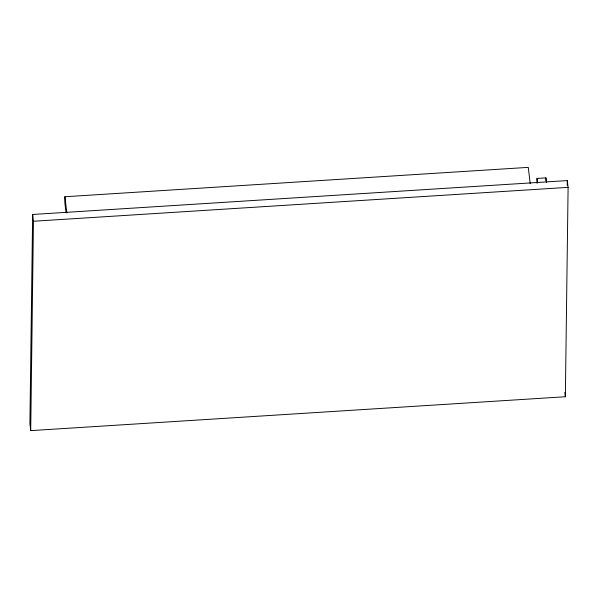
<?xml version="1.0" encoding="UTF-8"?>
<svg xmlns="http://www.w3.org/2000/svg" width="598" height="598" viewBox="0 0 598 598"><rect width="100%" height="100%" fill="white"/><g stroke="black" fill="none" stroke-linecap="round" stroke-linejoin="round"><path stroke-width="0.9" d="M32.643 214.473L29.9 423.847L30.707 430.627L565.357 396.743L568.1 187.361L567.293 180.589L32.643 214.473L33.451 221.245L30.707 430.627M530.202 183.638L528.266 167.373L64.898 196.742L64.823 202.558L66.012 212.492M536.959 183.093L537.026 178.443L545.937 177.875L546.475 182.397M545.899 180.671L545.937 177.875M567.233 185.238L567.293 180.589M33.451 221.245L568.1 187.361M564.856 392.505L565.357 396.743M537.026 178.443L537.565 182.958M64.898 196.742L66.841 213"/></g></svg>
